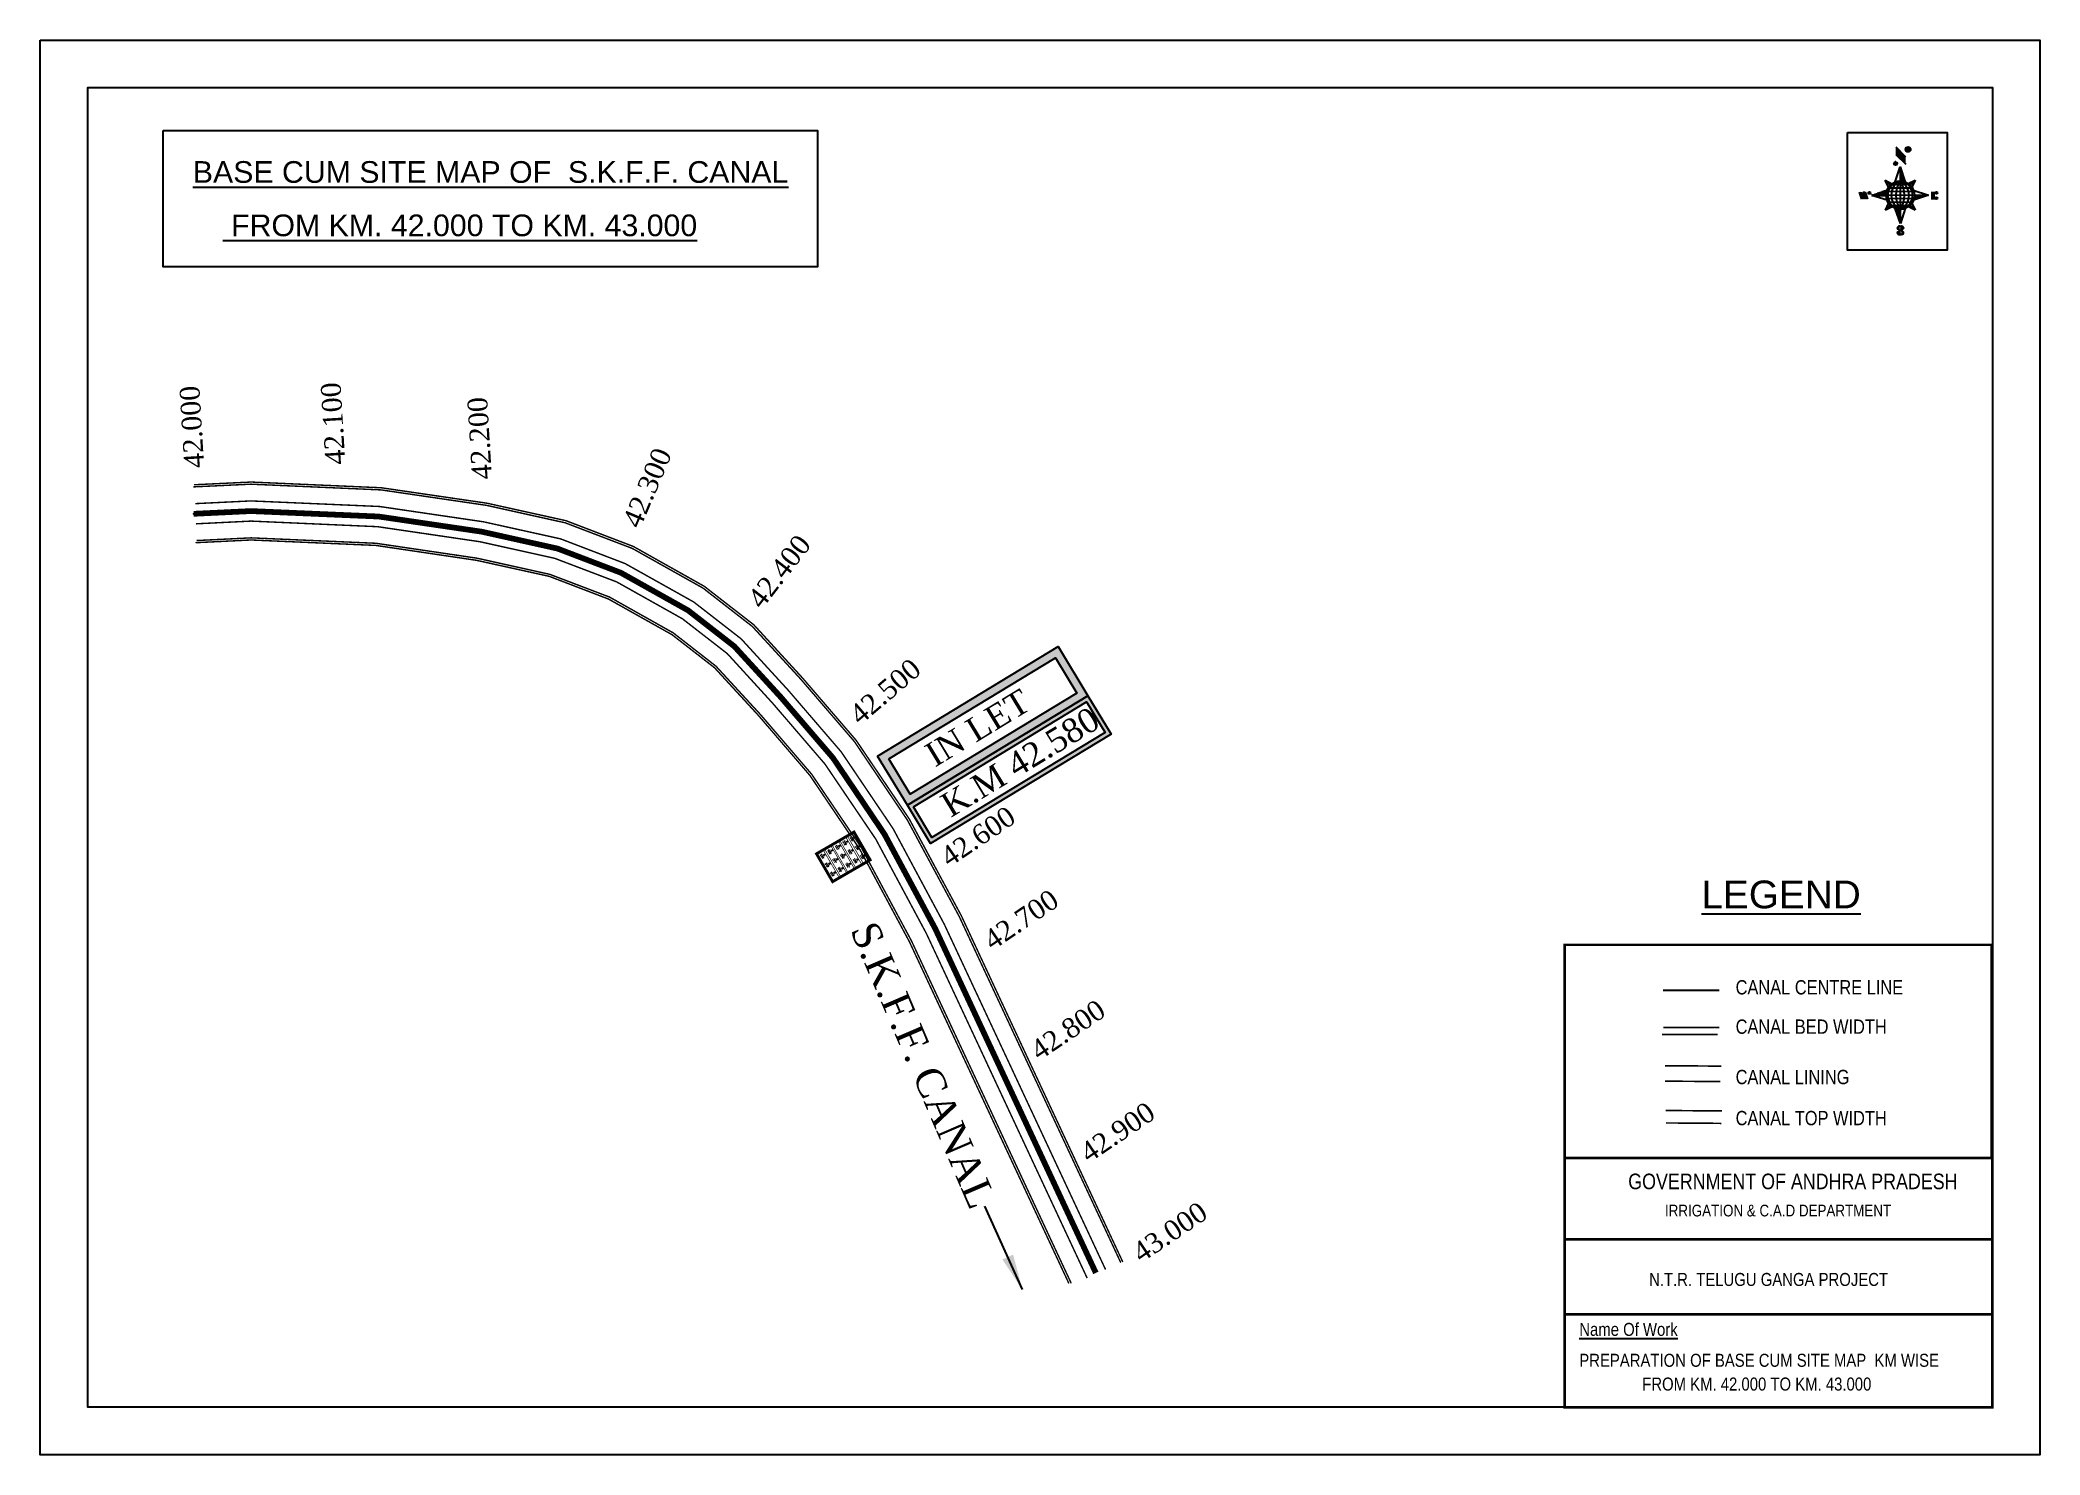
# Model space of a CAD drawing. Header units: inches. Extents: x 19 to 1418, y 10 to 999.
import ezdxf
from ezdxf.enums import TextEntityAlignment as Align

# ---------------------------------------------------------------- set-up
doc = ezdxf.new("R2010")
doc.units = ezdxf.units.IN
doc.header["$MEASUREMENT"] = 0
for name, color, linetype in [('AQUADUCT', 1, 'Continuous'), ('bed with', 5, 'Continuous'), ('BLOCK', 7, 'Continuous'), ('bord', 1, 'Continuous'), ('C LINE COO', 6, 'Continuous'), ('cahnige', 7, 'Continuous'), ('FRAME 025', 7, 'Continuous'), ('lining', 4, 'Continuous'), ('TABLE', 7, 'Continuous'), ('TEXT', 7, 'Continuous'), ('TITLEBLOCK', 7, 'Continuous'), ('top of bund', 1, 'Continuous'), ('V', 6, 'Continuous'), ('ZSTU', 7, 'Continuous')]:
    doc.layers.add(name, color=color, linetype=linetype)
doc.styles.add('5mm', font='times.ttf', dxfattribs={"height": 3})
doc.styles.add('A', font='arial.ttf')
doc.styles.add('ARIALN', font='ARIALN.TTF')
doc.styles.get("Standard").update_dxf_attribs({"font": 'arial.ttf'})
doc.dimstyles.get("Standard").update_dxf_attribs({"dimtxt": 0.18, "dimasz": 0.18, "dimexe": 0.18, "dimexo": 0.0625, "dimgap": 0.09, "dimtad": 0, "dimtih": 1, "dimtoh": 1, "dimdec": 4, "dimzin": 0, "dimdsep": 46, "dimtxsty": 'Standard', "dimcen": 0.09, "dimadec": 0, "dimazin": 0, "dimtfac": 1, "dimtdec": 4, "dimtofl": 0, "dimtmove": 0, "dimatfit": 3, "dimfxl": 1, "dimtolj": 1, "dimtzin": 0, "dimarcsym": 0})
pattern_1 = [(267.297113149, (-8720374.938, 50637915.138), (10.5367255337, -0.497431438), [])]
pattern_2 = [(357.297113149, (-8720374.938, 50637915.138), (0.497431438, 10.5367255337), [])]

# ---------------------------------------------------------------- blocks, each defined once
blk = doc.blocks.new('IN')
at = {"layer": 'ZSTU'}
for points in [[(319839.5, 1602417.4), (319839.6, 1602417.3), (319839.5, 1602417.1), (319839.3, 1602417.3)], [(319846.6, 1602417.4), (319846.8, 1602417.3), (319846.6, 1602417.1), (319846.4, 1602417.3)], [(319853.9, 1602417.4), (319854.1, 1602417.3), (319853.9, 1602417.1), (319853.7, 1602417.3)], [(319839.5, 1602411.6), (319839.6, 1602411.5), (319839.5, 1602411.3), (319839.3, 1602411.5)], [(319839.5, 1602405.5), (319839.6, 1602405.4), (319839.5, 1602405.2), (319839.3, 1602405.4)], [(319839.5, 1602399.3), (319839.6, 1602399.1), (319839.5, 1602398.9), (319839.3, 1602399.1)], [(319846.6, 1602411.6), (319846.8, 1602411.5), (319846.6, 1602411.3), (319846.4, 1602411.5)], [(319846.6, 1602405.5), (319846.8, 1602405.4), (319846.6, 1602405.2), (319846.4, 1602405.4)], [(319846.6, 1602399.3), (319846.8, 1602399.1), (319846.6, 1602398.9), (319846.4, 1602399.1)], [(319853.9, 1602411.6), (319854.1, 1602411.5), (319853.9, 1602411.3), (319853.7, 1602411.5)], [(319853.9, 1602405.5), (319854.1, 1602405.4), (319853.9, 1602405.2), (319853.7, 1602405.4)], [(319853.9, 1602399.3), (319854.1, 1602399.1), (319853.9, 1602398.9), (319853.7, 1602399.1)], [(319839.5, 1602393.2), (319839.6, 1602393), (319839.5, 1602392.8), (319839.3, 1602393)], [(319846.6, 1602393.2), (319846.8, 1602393), (319846.6, 1602392.8), (319846.4, 1602393)], [(319853.9, 1602393.2), (319854.1, 1602393), (319853.9, 1602392.8), (319853.7, 1602393)]]:
    blk.add_hatch(color=4, dxfattribs=at).paths.add_polyline_path(points)
at = {"layer": 'ZSTU', "color": 9, "const_width": 2}
blk.add_lwpolyline([(319836.1, 1602418.7), (319858.6, 1602418.7), (319858.6, 1602388.4), (319836.1, 1602388.4)], close=True, dxfattribs=at)
at = {"layer": 'ZSTU', "color": 8, "const_width": 0.5}
for points in [[(319836.1, 1602413.3), (319858.6, 1602413.3)], [(319836.1, 1602412), (319858.6, 1602412)], [(319836.1, 1602407.2), (319858.6, 1602407.2)], [(319836.1, 1602406.1), (319858.6, 1602406.1)], [(319836.1, 1602400.9), (319858.6, 1602400.9)], [(319836.1, 1602399.9), (319858.6, 1602399.9)], [(319836.1, 1602395), (319858.6, 1602395)], [(319836.1, 1602393.8), (319858.6, 1602393.8)]]:
    blk.add_lwpolyline(points, dxfattribs=at)
at = {"layer": 'ZSTU', "color": 4, "const_width": 0.5}
for points in [[(319839.5, 1602417.1), (319838.5, 1602416.1)], [(319839.5, 1602417.1), (319840.5, 1602416.1)], [(319839.5, 1602414.2), (319839.5, 1602416.7)], [(319846.6, 1602417.1), (319845.6, 1602416.1)], [(319846.6, 1602417.1), (319847.7, 1602416.1)], [(319846.6, 1602414.2), (319846.6, 1602416.7)], [(319853.9, 1602417.1), (319852.9, 1602416.1)], [(319853.9, 1602417.1), (319855, 1602416.1)], [(319853.9, 1602414.2), (319853.9, 1602416.7)], [(319839.5, 1602411.3), (319838.5, 1602410.3)], [(319839.5, 1602405.2), (319838.5, 1602404.2)], [(319839.5, 1602398.9), (319838.5, 1602397.9)], [(319839.5, 1602411.3), (319840.5, 1602410.3)], [(319839.5, 1602408.4), (319839.5, 1602410.9)], [(319839.5, 1602405.2), (319840.5, 1602404.2)], [(319839.5, 1602402.3), (319839.5, 1602404.9)], [(319839.5, 1602398.9), (319840.5, 1602397.9)], [(319839.5, 1602396.1), (319839.5, 1602398.6)], [(319846.6, 1602411.3), (319845.6, 1602410.3)], [(319846.6, 1602405.2), (319845.6, 1602404.2)], [(319846.6, 1602398.9), (319845.6, 1602397.9)], [(319846.6, 1602411.3), (319847.7, 1602410.3)], [(319846.6, 1602405.2), (319847.7, 1602404.2)], [(319846.6, 1602398.9), (319847.7, 1602397.9)], [(319846.6, 1602408.4), (319846.6, 1602410.9)], [(319846.6, 1602402.3), (319846.6, 1602404.9)], [(319846.6, 1602396.1), (319846.6, 1602398.6)], [(319853.9, 1602411.3), (319852.9, 1602410.3)], [(319853.9, 1602405.2), (319852.9, 1602404.2)], [(319853.9, 1602398.9), (319852.9, 1602397.9)], [(319853.9, 1602411.3), (319855, 1602410.3)], [(319853.9, 1602408.4), (319853.9, 1602410.9)], [(319853.9, 1602405.2), (319855, 1602404.2)], [(319853.9, 1602402.3), (319853.9, 1602404.9)], [(319853.9, 1602398.9), (319855, 1602397.9)], [(319853.9, 1602396.1), (319853.9, 1602398.6)], [(319839.5, 1602392.8), (319838.5, 1602391.9)], [(319839.5, 1602392.8), (319840.5, 1602391.8)], [(319839.5, 1602390), (319839.5, 1602392.5)], [(319846.6, 1602392.8), (319845.6, 1602391.9)], [(319846.6, 1602392.8), (319847.7, 1602391.8)], [(319846.6, 1602390), (319846.6, 1602392.5)], [(319853.9, 1602392.8), (319852.9, 1602391.9)], [(319853.9, 1602392.8), (319855, 1602391.8)], [(319853.9, 1602390), (319853.9, 1602392.5)]]:
    blk.add_lwpolyline(points, dxfattribs=at)
at = {"layer": 'ZSTU', "color": 4}
for points in [[(319838.2, 1602415.2), (319838.2, 1602415.8)], [(319838.5, 1602414.2), (319838.5, 1602414.8)], [(319839.5, 1602417.4), (319839.6, 1602417.3), (319839.5, 1602417.1), (319839.3, 1602417.3), (319839.5, 1602417.4)], [(319840, 1602415.2), (319840, 1602415.8)], [(319840.4, 1602414.3), (319840.4, 1602414.9)], [(319840.7, 1602415.3), (319840.7, 1602415.9)], [(319845.4, 1602415.2), (319845.4, 1602415.8)], [(319845.6, 1602414.2), (319845.6, 1602414.8)], [(319845.8, 1602415.2), (319845.8, 1602415.7)], [(319846.6, 1602417.4), (319846.8, 1602417.3), (319846.6, 1602417.1), (319846.4, 1602417.3), (319846.6, 1602417.4)], [(319847.1, 1602415.2), (319847.1, 1602415.8)], [(319847.5, 1602414.3), (319847.5, 1602414.9)], [(319847.8, 1602415.3), (319847.8, 1602415.9)], [(319852.6, 1602415.2), (319852.6, 1602415.8)], [(319852.9, 1602414.2), (319852.9, 1602414.8)], [(319853.1, 1602415.2), (319853.1, 1602415.7)], [(319853.9, 1602417.4), (319854.1, 1602417.3), (319853.9, 1602417.1), (319853.7, 1602417.3), (319853.9, 1602417.4)], [(319854.4, 1602415.2), (319854.4, 1602415.8)], [(319854.8, 1602414.3), (319854.8, 1602414.9)], [(319855.1, 1602415.3), (319855.1, 1602415.9)], [(319838.2, 1602409.4), (319838.2, 1602410)], [(319838.2, 1602403.3), (319838.2, 1602403.9)], [(319838.5, 1602408.4), (319838.5, 1602409)], [(319838.5, 1602402.3), (319838.5, 1602402.9)], [(319838.7, 1602409.4), (319838.7, 1602410)], [(319838.7, 1602403.3), (319838.7, 1602403.9)], [(319839.5, 1602411.6), (319839.6, 1602411.5), (319839.5, 1602411.3), (319839.3, 1602411.5), (319839.5, 1602411.6)], [(319839.5, 1602405.5), (319839.6, 1602405.4), (319839.5, 1602405.2), (319839.3, 1602405.4), (319839.5, 1602405.5)], [(319839.5, 1602399.3), (319839.6, 1602399.1), (319839.5, 1602398.9), (319839.3, 1602399.1), (319839.5, 1602399.3)], [(319840, 1602409.4), (319840, 1602410)], [(319840, 1602403.3), (319840, 1602403.9)], [(319840.4, 1602408.5), (319840.4, 1602409.1)], [(319840.4, 1602402.4), (319840.4, 1602403)], [(319840.7, 1602409.5), (319840.7, 1602410.1)], [(319840.7, 1602403.4), (319840.7, 1602404)], [(319845.4, 1602409.4), (319845.4, 1602410)], [(319845.4, 1602403.3), (319845.4, 1602403.9)], [(319845.6, 1602408.4), (319845.6, 1602409)], [(319845.6, 1602402.3), (319845.6, 1602402.9)], [(319845.8, 1602409.4), (319845.8, 1602410)], [(319845.8, 1602403.3), (319845.8, 1602403.9)], [(319846.6, 1602411.6), (319846.8, 1602411.5), (319846.6, 1602411.3), (319846.4, 1602411.5), (319846.6, 1602411.6)], [(319846.6, 1602405.5), (319846.8, 1602405.4), (319846.6, 1602405.2), (319846.4, 1602405.4), (319846.6, 1602405.5)], [(319846.6, 1602399.3), (319846.8, 1602399.1), (319846.6, 1602398.9), (319846.4, 1602399.1), (319846.6, 1602399.3)], [(319847.1, 1602409.4), (319847.1, 1602410)], [(319847.1, 1602403.3), (319847.1, 1602403.9)], [(319847.5, 1602408.5), (319847.5, 1602409.1)], [(319847.5, 1602402.4), (319847.5, 1602403)], [(319847.8, 1602409.5), (319847.8, 1602410.1)], [(319847.8, 1602403.4), (319847.8, 1602404)], [(319852.6, 1602409.4), (319852.6, 1602410)], [(319852.6, 1602403.3), (319852.6, 1602403.9)], [(319852.9, 1602408.4), (319852.9, 1602409)], [(319852.9, 1602402.3), (319852.9, 1602402.9)], [(319853.1, 1602409.4), (319853.1, 1602410)], [(319853.1, 1602403.3), (319853.1, 1602403.9)], [(319853.9, 1602411.6), (319854.1, 1602411.5), (319853.9, 1602411.3), (319853.7, 1602411.5), (319853.9, 1602411.6)], [(319853.9, 1602405.5), (319854.1, 1602405.4), (319853.9, 1602405.2), (319853.7, 1602405.4), (319853.9, 1602405.5)], [(319853.9, 1602399.3), (319854.1, 1602399.1), (319853.9, 1602398.9), (319853.7, 1602399.1), (319853.9, 1602399.3)], [(319854.4, 1602409.4), (319854.4, 1602410)], [(319854.4, 1602403.3), (319854.4, 1602403.9)], [(319854.8, 1602408.5), (319854.8, 1602409.1)], [(319854.8, 1602402.4), (319854.8, 1602403)], [(319855.1, 1602409.5), (319855.1, 1602410.1)], [(319855.1, 1602403.4), (319855.1, 1602404)], [(319838.2, 1602397), (319838.2, 1602397.6)], [(319838.2, 1602391), (319838.2, 1602391.6)], [(319838.5, 1602396.1), (319838.5, 1602396.7)], [(319838.5, 1602390), (319838.5, 1602390.6)], [(319838.7, 1602397), (319838.7, 1602397.6)], [(319838.7, 1602390.9), (319838.7, 1602391.5)], [(319839.5, 1602393.2), (319839.6, 1602393), (319839.5, 1602392.8), (319839.3, 1602393), (319839.5, 1602393.2)], [(319840, 1602397), (319840, 1602397.6)], [(319840, 1602391), (319840, 1602391.6)], [(319840.4, 1602396.2), (319840.4, 1602396.7)], [(319840.4, 1602390.1), (319840.4, 1602390.7)], [(319840.7, 1602397.1), (319840.7, 1602397.7)], [(319840.7, 1602391.1), (319840.7, 1602391.7)], [(319845.4, 1602397), (319845.4, 1602397.6)], [(319845.4, 1602391), (319845.4, 1602391.6)], [(319845.6, 1602396.1), (319845.6, 1602396.7)], [(319845.6, 1602390), (319845.6, 1602390.6)], [(319845.8, 1602397), (319845.8, 1602397.6)], [(319845.8, 1602390.9), (319845.8, 1602391.5)], [(319846.6, 1602393.2), (319846.8, 1602393), (319846.6, 1602392.8), (319846.4, 1602393), (319846.6, 1602393.2)], [(319847.1, 1602397), (319847.1, 1602397.6)], [(319847.1, 1602391), (319847.1, 1602391.6)], [(319847.5, 1602396.2), (319847.5, 1602396.7)], [(319847.5, 1602390.1), (319847.5, 1602390.7)], [(319847.8, 1602397.1), (319847.8, 1602397.7)], [(319847.8, 1602391.1), (319847.8, 1602391.7)], [(319852.6, 1602397), (319852.6, 1602397.6)], [(319852.6, 1602391), (319852.6, 1602391.6)], [(319852.9, 1602396.1), (319852.9, 1602396.7)], [(319852.9, 1602390), (319852.9, 1602390.6)], [(319853.1, 1602397), (319853.1, 1602397.6)], [(319853.1, 1602390.9), (319853.1, 1602391.5)], [(319853.9, 1602393.2), (319854.1, 1602393), (319853.9, 1602392.8), (319853.7, 1602393), (319853.9, 1602393.2)], [(319854.4, 1602397), (319854.4, 1602397.6)], [(319854.4, 1602391), (319854.4, 1602391.6)], [(319854.8, 1602396.2), (319854.8, 1602396.7)], [(319854.8, 1602390.1), (319854.8, 1602390.7)], [(319855.1, 1602397.1), (319855.1, 1602397.7)], [(319855.1, 1602391.1), (319855.1, 1602391.7)]]:
    blk.add_lwpolyline(points, dxfattribs=at)
blk = doc.blocks.new('*X4')
at = {"color": 0, "linetype": 'Continuous'}
for p, q in [((6321.6, 240.5), (6322.3, 241.2)), ((6321.6, 240.3), (6322.3, 241)), ((6321.6, 240.1), (6322.3, 240.8)), ((6321.6, 239.9), (6322.4, 240.7)), ((6321.6, 239.8), (6322.4, 240.6)), ((6321.6, 239.6), (6322.5, 240.5)), ((6321.6, 239.4), (6322.5, 240.3)), ((6321.6, 239.2), (6322.6, 240.2)), ((6321.7, 239.1), (6322.6, 240.1)), ((6321.8, 240.8), (6322.4, 241.4)), ((6321.8, 239), (6322.7, 240)), ((6321.8, 239), (6322.8, 239.9)), ((6321.9, 238.9), (6322.9, 239.8)), ((6322, 238.8), (6323, 239.7)), ((6322.1, 241.3), (6322.4, 241.6)), ((6322.1, 238.7), (6323.1, 239.6)), ((6322.2, 238.6), (6323.1, 239.6)), ((6322.3, 238.5), (6323.2, 239.5)), ((6322.4, 238.5), (6323.3, 239.4)), ((6322.5, 238.4), (6323.4, 239.3)), ((6322.7, 238.4), (6323.6, 239.3)), ((6322.8, 238.3), (6323.7, 239.2)), ((6322.9, 238.3), (6323.8, 239.1)), ((6323.1, 238.2), (6323.9, 239.1)), ((6323.2, 238.2), (6324, 239)), ((6323.3, 238.2), (6324.2, 239)), ((6323.5, 238.1), (6324.3, 238.9)), ((6323.7, 238.1), (6324.4, 238.9)), ((6323.8, 238.1), (6324.6, 238.8)), ((6324.1, 238.2), (6324.7, 238.8)), ((6324.3, 238.3), (6324.9, 238.8)), ((6324.6, 238.3), (6325.1, 238.8)), ((6324.8, 238.4), (6325.2, 238.8)), ((6325.1, 238.5), (6325.4, 238.8)), ((6325.4, 238.6), (6325.6, 238.8))]:
    blk.add_line(p, q, dxfattribs=at)
blk = doc.blocks.new('*X3')
at = {"color": 0, "linetype": 'Continuous'}
for p, q in [((6324.4, 240.3), (6324.5, 240.4)), ((6324.6, 240.3), (6324.8, 240.5)), ((6324.7, 240.2), (6325, 240.5)), ((6324.8, 240.2), (6325.2, 240.6)), ((6325, 240.1), (6325.5, 240.6)), ((6325.1, 240.1), (6325.6, 240.6)), ((6325.2, 240), (6325.8, 240.6)), ((6325.3, 240), (6326, 240.6)), ((6325.4, 239.9), (6326.1, 240.6)), ((6325.5, 239.8), (6326.2, 240.5)), ((6325.6, 239.8), (6326.3, 240.5)), ((6325.7, 239.7), (6326.5, 240.4)), ((6325.9, 239.6), (6326.6, 240.3)), ((6326, 239.5), (6326.7, 240.3)), ((6326, 239.4), (6326.8, 240.2)), ((6326.1, 239.3), (6327, 240.2)), ((6326.2, 239.3), (6327.1, 240.1)), ((6326.3, 239.2), (6327.1, 240)), ((6326.4, 239.1), (6327.2, 239.9)), ((6326.5, 239), (6327.3, 239.8)), ((6326.5, 238.9), (6327.4, 239.7)), ((6326.6, 238.8), (6327.5, 239.6)), ((6326.7, 238.7), (6327.5, 239.5)), ((6326.8, 238.6), (6327.6, 239.4)), ((6326.8, 238.5), (6327.7, 239.3)), ((6326.8, 236.5), (6327.4, 237)), ((6326.9, 238.3), (6327.8, 239.2)), ((6326.9, 238.2), (6327.9, 239.1)), ((6326.9, 236.8), (6327.6, 237.4)), ((6327, 238.1), (6327.8, 239)), ((6327, 237.9), (6327.8, 238.8)), ((6327, 237.8), (6327.8, 238.6)), ((6327, 237.6), (6327.8, 238.4)), ((6327, 237.4), (6327.8, 238.2)), ((6327, 237.3), (6327.8, 238)), ((6327, 237.1), (6327.8, 237.9))]:
    blk.add_line(p, q, dxfattribs=at)
blk = doc.blocks.new('H')
at = {"layer": 'bord', "extrusion": (0.000427885, 0.004792, 0.999988)}
h = blk.add_hatch(dxfattribs=at)
h.set_pattern_fill('LINE', color=8, scale=84.387686, angle=-2.7029, style=0)
h.set_pattern_definition(pattern_2)
h.paths.add_polyline_path([(-492, 786, -0.090992), (-448, 775), (-486, 912)])
h = blk.add_hatch(dxfattribs=at)
h.set_pattern_fill('LINE', color=8, scale=84.387686, angle=-92.7029, style=0)
h.set_pattern_definition(pattern_1)
h.paths.add_polyline_path([(-625, 665, -0.090992), (-615, 710), (-751, 671)])
h = blk.add_hatch(dxfattribs=at)
h.set_pattern_fill('LINE', color=8, scale=84.387686, angle=-92.7029, style=0)
h.set_pattern_definition(pattern_1)
h.paths.add_polyline_path([(-246, 647), (-372, 653, -0.090992), (-382, 609)])
h = blk.add_hatch(dxfattribs=at)
h.set_pattern_fill('LINE', color=8, scale=84.387686, angle=-2.7029, style=0)
h.set_pattern_definition(pattern_2)
h.paths.add_polyline_path([(-504, 533, -0.090992), (-549, 543), (-510, 406)])
for p, q in [((-516, 1087, -1217), (-432, 994, -1217)), ((-538, 774, -1216), (-487, 906, -1216)), ((-519, 1020, -1217), (-435, 927, -1216)), ((-487, 906, -1216), (-493, 780, -1216)), ((-487, 906, -1216), (-448, 769, -1216)), ((-627, 794, -1216), (-567, 760, -1216)), ((-627, 794, -1216), (-584, 747, -1215)), ((-599, 731, -1215), (-627, 794, -1216)), ((-421, 753, -1216), (-359, 781, -1216)), ((-359, 781, -1216), (-405, 739, -1216)), ((-359, 781, -1216), (-392, 721, -1215)), ((-865, 701, -1215), (-847, 638, -1215)), ((-847, 700, -1215), (-829, 637, -1215)), ((-829, 699, -1215), (-811, 636, -1215)), ((-829, 699, -1215), (-811, 698, -1215)), ((-811, 698, -1215), (-794, 635, -1215)), ((-752, 665, -1215), (-615, 704, -1215)), ((-752, 665, -1215), (-625, 659, -1215)), ((-619, 614, -1215), (-752, 665, -1215)), ((-639, 526, -1214), (-606, 585, -1215)), ((-639, 526, -1214), (-593, 568, -1215)), ((-577, 553, -1215), (-639, 526, -1214)), ((-371, 513, -1214), (-431, 546, -1215)), ((-371, 513, -1214), (-414, 560, -1215)), ((-399, 576, -1215), (-371, 513, -1214)), ((-246, 641, -1215), (-383, 603, -1215)), ((-379, 693, -1215), (-246, 641, -1215)), ((-373, 647, -1215), (-246, 641, -1215)), ((-213, 669, -1215), (-217, 601, -1215)), ((-197, 600, -1215), (-194, 668, -1215)), ((-511, 400, -1214), (-549, 537, -1214)), ((-460, 533, -1215), (-511, 400, -1214)), ((-505, 527, -1214), (-511, 400, -1214))]:
    blk.add_line(p, q, dxfattribs=at)
at = {"layer": 'bord', "color": 8, "linetype": 'ByBlock', "extrusion": (0.000427885, 0.004792, 0.999988)}
for p, q in [((-386, 711, -1215), (-605, 722, -1215)), ((-411, 744, -1216), (-578, 752, -1216)), ((-493, 780, -1216), (-505, 527, -1214)), ((-373, 647, -1215), (-625, 659, -1215)), ((-378, 616, -1215), (-623, 628, -1215)), ((-375, 679, -1215), (-620, 691, -1215)), ((-392, 585, -1215), (-611, 595, -1215)), ((-420, 555, -1215), (-587, 562, -1215))]:
    blk.add_line(p, q, dxfattribs=at)
at = {"layer": 'bord', "extrusion": (0.000427885, 0.004792, 0.999988), "elevation": -1212}
for points, const_width in [([(-522, 960), (-516, 1093)], 1.61), ([(-434, 933), (-428, 1066)], 1.61), ([(-870, 707), (-846, 706)], 0.642), ([(-829, 643), (-855, 644)], 0.642), ([(-829, 643), (-821, 678)], 0.642), ([(-811, 642), (-784, 641)], 0.642), ([(-793, 641), (-782, 694)], 0.642), ([(-177, 605), (-226, 607)], 0.706), ([(-223, 676), (-174, 673)], 0.706), ([(-195, 645), (-185, 644)], 0.706)]:
    blk.add_lwpolyline(points, dxfattribs=dict(at, const_width=const_width))
for points, const_width in [([(-414, 1073, 1), (-398, 1058, 1)], 22.3), ([(-530, 950, 1), (-520, 939, 1)], 14.8), ([(-776, 697, 1), (-769, 690, 1)], 8.9), ([(-180, 618, 1), (-173, 611, 1)], 9.79), ([(-178, 667, 1), (-171, 660, 1)], 9.79), ([(-490, 362, 1), (-498, 369, 1)], 11.1), ([(-525, 322, 1), (-533, 329, 1)], 11.1)]:
    blk.add_lwpolyline(points, format="xyb", close=True, dxfattribs=dict(at, const_width=const_width))
for points in [[(-537, 317), (-531, 310), (-520, 307), (-505, 307), (-494, 310), (-486, 318), (-487, 326), (-491, 333), (-494, 336), (-503, 341), (-522, 347), (-530, 352), (-534, 355), (-537, 363), (-537, 373), (-530, 381), (-520, 384), (-504, 384), (-493, 380), (-487, 373)], [(-522, 348), (-526, 354), (-528, 361), (-528, 371), (-526, 375), (-521, 381), (-515, 384)], [(-505, 307), (-499, 312), (-497, 319), (-497, 327), (-501, 335), (-509, 343)]]:
    blk.add_lwpolyline(points, dxfattribs=at)
at = {"layer": 'bord', "extrusion": (0.000427885, 0.004792, 0.999988)}
for centre, radius in [((-406, 1065, -1212), 22.3), ((-525, 944, -1212), 14.8), ((-498, 659, -1212), 127), ((-773, 694, -1212), 8.9), ((-177, 615, -1212), 9.79), ((-174, 663, -1212), 9.79), ((-494, 365, -1212), 11.1), ((-529, 325, -1212), 11.1)]:
    blk.add_circle(centre, radius, dxfattribs=at)
at = {"layer": 'bord', "color": 8, "linetype": 'ByBlock', "extrusion": (0.000427885, 0.004792, 0.999988)}
for centre, radius, start, end in [((-482, 658, -1212), 128, 94.9254, 259.6691), ((-437, 656, -1212), 141, 113.2864, 241.308), ((-316, 651, -1212), 222, 142.5892, 212.0053), ((-560, 662, -1212), 141, 293.2864, 61.308), ((-681, 668, -1212), 222, 322.5892, 32.0053), ((-515, 660, -1212), 128, 274.9254, 79.6691)]:
    blk.add_arc(centre, radius, start, end, dxfattribs=at)
at = {"layer": 'bord', "extrusion": (0.000427885, 0.004792, 0.999988)}
for points in [[(-516, 1093, -1212), (-431, 1000, -1212), (-519, 1026, -1212), (-434, 933, -1212)], [(-864, 707, -1212), (-846, 706, -1212), (-846, 644, -1212), (-829, 643, -1212)], [(-829, 705, -1212), (-811, 704, -1212), (-811, 642, -1212), (-793, 641, -1212)], [(-193, 674, -1212), (-197, 606, -1212), (-213, 675, -1212), (-216, 607, -1212)]]:
    blk.add_solid(points, dxfattribs=at)
at = {"layer": 'bord', "extrusion": (0.000427885, 0.004792, 0.999988), "xscale": 7.977342409717546, "yscale": 7.977342408231451, "zscale": 7.977342408476333, "rotation": 138.0840426661453}
for name, p in [('*X3', (38301, -31929, -1212)), ('*X4', (38314, -31951, -1212))]:
    blk.add_blockref(name, p, dxfattribs=at)
blk = doc.blocks.new('KKKK')
at = {"layer": 'cahnige', "color": 1, "style": '5mm'}
blk.add_text('S.K.F.F. CANAL', height=20, rotation=19.1758, dxfattribs=at).set_placement((317677.4, 1602113.8))
at = {"layer": 'ZSTU', "color": 1}
blk.add_leader([(317936.6, 1602216.4), (317876.5, 1602194.2)], dimstyle='Standard', override={"dimasz": 25, "dimgap": 0.09, "dimtad": 0}, dxfattribs=at)

msp = doc.modelspace()

# ---------------------------------------------------------------- hatches: boundary and pattern name
at = {"layer": 'C LINE COO'}
h = msp.add_hatch(color=135, dxfattribs=at)
h.set_gradient(color1=(141, 177, 78), color2=(107, 135, 59), one_color=1, tint=0.38)
h.paths.add_polyline_path([(612.7, 496.4), (729.2, 567), (744.1, 542.4), (627.6, 471.8)], flags=16)
h.paths.add_polyline_path([(604.9, 498.4), (731.1, 574.9), (751.9, 540.5), (625.7, 464)])
h = msp.add_hatch(color=200, dxfattribs=at)
h.paths.add_polyline_path([(629.9, 462.9), (750.9, 536.3), (763.9, 514.8), (642.9, 441.4)], flags=16)
h.paths.add_polyline_path([(625.7, 464), (751.9, 540.5), (768.1, 513.8), (641.9, 437.3)])

# ---------------------------------------------------------------- linework, layer by layer
at = {"linetype": 'ByBlock'}
for points in [[(19.3, 998.8), (1417.6, 998.8), (1417.6, 10), (19.3, 10)], [(1384.3, 43.3), (52.6, 43.3), (52.6, 965.5), (1384.3, 965.5)]]:
    msp.add_lwpolyline(points, close=True, dxfattribs=at)
at = {"linetype": 'ByBlock', "elevation": -0.1}
msp.add_lwpolyline([(1283.1, 934.1), (1352.6, 934.1), (1352.6, 851.9), (1283.1, 851.9)], close=True, dxfattribs=at)
at = {"layer": 'bed with'}
for points, const_width in [([(764.3, 139.5), (651.5, 380.9), (615.7, 447.7), (579.4, 501.4), (542.4, 544.4), (509.5, 580.3), (476.3, 606.1), (428.4, 632.9), (383.2, 650.2), (329.4, 662.1), (256.7, 672.8), (166.8, 676.7), (127.8, 674.8)], 1), ([(751.4, 133.6), (638.9, 374.6), (603.6, 440.4), (568.1, 492.8), (531.8, 535), (499.9, 569.9), (468.5, 594.3), (422.5, 620.1), (379.1, 636.6), (326.8, 648.2), (255.3, 658.7), (166.9, 662.6), (128.3, 660.7)], 1), ([(1193.5, 308.7), (1190, 308.8), (1154.3, 308.7)], 1.11), ([(1192.2, 303.8), (1190, 303.9), (1153.6, 303.8), (1153.3, 303.8)], 1.11)]:
    msp.add_lwpolyline(points, dxfattribs=dict(at, const_width=const_width))
at = {"layer": 'BLOCK', "color": 4}
for p in [(126.9, 667.7), (225, 667.1), (325, 655.6), (423.1, 627.4), (504.7, 575.1), (570.8, 500.5), (624.2, 417), (654.7, 357.5), (691, 279.8), (725.3, 206.2)]:
    msp.add_point(p, dxfattribs=at)
at = {"layer": 'C LINE COO', "const_width": 4}
msp.add_lwpolyline([(757.5, 137.2), (645.2, 377.8), (609.6, 444), (573.7, 497.1), (537.1, 539.7), (504.7, 575.1), (472.4, 600.2), (425.4, 626.5), (381.1, 643.4), (328.1, 655.2), (256, 665.8), (166.8, 669.6), (126.7, 667.7)], dxfattribs=at)
at = {"layer": 'C LINE COO', "color": 105}
for points in [[(604.9, 498.4), (731.1, 574.9), (751.9, 540.5), (625.7, 464)], [(612.7, 496.4), (729.2, 567), (744.1, 542.4), (627.6, 471.8)]]:
    msp.add_lwpolyline(points, close=True, dxfattribs=at)
at = {"layer": 'C LINE COO'}
msp.add_point((609.6, 444), dxfattribs=at)
at = {"layer": 'FRAME 025', "lineweight": -3, "const_width": 1.82}
for points in [[(1085.3, 366.5), (1383.9, 366.5), (1383.9, 217.6), (1085.3, 217.6)], [(1085.3, 217.6), (1384.3, 217.6), (1384.3, 43.3), (1085.3, 43.3)]]:
    msp.add_lwpolyline(points, close=True, dxfattribs=at)
for points in [[(1085.3, 160.6), (1384.3, 160.6)], [(1085.3, 108.3), (1384.3, 108.3)], [(1085.3, 43.3), (1384.3, 43.3)]]:
    msp.add_lwpolyline(points, dxfattribs=at)
at = {"layer": 'lining'}
for points, const_width in [([(774.9, 144.4), (662, 386.2), (625.7, 453.7), (588.7, 508.5), (551.1, 552.2), (517.4, 588.9), (482.8, 615.8), (433.4, 643.5), (386.5, 661.4), (331.5, 673.6), (257.8, 684.4), (166.8, 688.4), (126.4, 686.5)], 1), ([(740.3, 129.9), (628.5, 369.4), (593.6, 434.3), (558.8, 485.7), (523.1, 527.3), (491.9, 561.2), (462, 584.5), (417.5, 609.5), (375.7, 625.4), (324.7, 636.7), (254.2, 647.1), (166.9, 650.9), (128.7, 649)], 1), ([(1155.4, 282), (1182.8, 281.8), (1194.7, 281.7)], 1.11), ([(1155.4, 271.2), (1185.2, 271), (1194.1, 270.9)], 1.11)]:
    msp.add_lwpolyline(points, dxfattribs=dict(at, const_width=const_width))
at = {"layer": 'top of bund', "color": 1, "const_width": 1}
for points in [[(776.3, 144.9), (663.4, 386.9), (627, 454.5), (589.9, 509.4), (552.2, 553.2), (518.5, 590), (483.6, 617.1), (434.1, 644.9), (387, 662.9), (331.8, 675.1), (257.9, 685.9), (166.8, 689.9), (126.9, 688)], [(738.6, 129.9), (627.1, 368.7), (592.3, 433.5), (557.6, 484.8), (522, 526.3), (490.9, 560.1), (461.2, 583.2), (416.8, 608.1), (375.3, 624), (324.4, 635.2), (254.1, 645.6), (166.9, 649.4), (128, 647.5)]]:
    msp.add_lwpolyline(points, dxfattribs=at)
at = {"layer": 'top of bund', "const_width": 1.11}
for points in [[(1156, 250.7), (1183.3, 250.5), (1195.3, 250.4)], [(1194.8, 241.7), (1186.1, 241.8), (1156.2, 242)]]:
    msp.add_lwpolyline(points, dxfattribs=at)
at = {"layer": 'V', "color": 6, "const_width": 0.254}
msp.add_lwpolyline([(1193.3, 334.9), (1190.4, 335), (1154.2, 334.9)], dxfattribs=at)
at = {"layer": 'V', "color": 6}
msp.add_lwpolyline([(1154.2, 334.9), (1193.3, 334.9)], dxfattribs=at)
at = {"layer": 'ZSTU'}
msp.add_lwpolyline([(105.4, 935.5), (562.8, 935.5), (562.8, 840.2), (105.4, 840.2)], close=True, dxfattribs=at)
at = {"layer": 'ZSTU', "color": 200}
for points in [[(625.7, 464), (751.9, 540.5), (768.1, 513.8), (641.9, 437.3)], [(629.9, 462.9), (750.9, 536.3), (763.9, 514.8), (642.9, 441.4)]]:
    msp.add_lwpolyline(points, close=True, dxfattribs=at)

# ---------------------------------------------------------------- block references
at = {"layer": 'AQUADUCT', "color": 1, "xscale": 0.07807340295334138, "yscale": 0.07807340286672115, "zscale": 0.07807340292724047, "rotation": 3.078330652974644}
msp.add_blockref('H', (1361.5, 841.5, 94.8), dxfattribs=at)
at = {"layer": 'ZSTU'}
for name, p, rotation in [('IN', (-1546106.3, -526599.6), 300.1044959639906), ('KKKK', (-1619970.6, 204056.5), 274.0518367097279)]:
    msp.add_blockref(name, p, dxfattribs=dict(at, rotation=rotation))

# ---------------------------------------------------------------- texts
at = {"layer": 'cahnige', "style": '5mm'}
for s, rotation, p in [('42.000', 93.4841, (134.1, 700)), ('42.100', 93.4841, (232.8, 702.4)), ('42.200', 93.4841, (335.3, 692.1)), ('42.300', 66.9542, (438.8, 656.7)), ('42.400', 52.2681, (523.9, 600.4)), ('42.500', 40.5665, (592.7, 519.6)), ('42.600', 34.1503, (655, 420.4)), ('42.700', 34.1503, (685.2, 362.2)), ('42.800', 34.1503, (717.9, 285.2)), ('42.900', 34.1503, (752.6, 213.7)), ('43.000', 34.1503, (789.2, 143.9))]:
    msp.add_text(s, height=13.88, rotation=rotation, dxfattribs=at).set_placement(p)
at = {"layer": 'TABLE', "extrusion": (0.000201441, 0.004807, 0.999988), "style": 'A'}
msp.add_text('%%ULEGEND', height=19.4, rotation=359.9999, dxfattribs=at).set_placement((1236.6, 401.7, 2.2), align=Align.MIDDLE)
at = {"layer": 'TEXT', "color": 6}
for s, p in [('%%UBASE CUM SITE MAP OF  S.K.F.F. CANAL', (126.1, 899)), ('%%U FROM KM. 42.000 TO KM. 43.000', (147, 861.7))]:
    msp.add_text(s, height=15.155, dxfattribs=at).set_placement(p)
at = {"layer": 'TITLEBLOCK', "extrusion": (0.000201441, 0.004807, 0.999988), "style": 'ARIALN'}
for s, height, p in [('CANAL CENTRE LINE', 10.003, (1204.8, 331.8, 1.8)), ('CANAL BED WIDTH', 10.003, (1204.8, 304.3, 1.7)), ('CANAL LINING', 10.003, (1204.8, 269.1, 1.5)), ('CANAL TOP WIDTH', 10.003, (1204.8, 240.4, 1.4)), ('GOVERNMENT OF ANDHRA PRADESH ', 10.9, (1129.7, 195.7, -0.3)), ('IRRIGATION & C.A.D DEPARTMENT', 8.175, (1155.4, 176.7, -0.3)), ('N.T.R. TELUGU GANGA PROJECT', 9.084, (1144.3, 128.1, -0.2)), ('%%UName Of Work', 9.084, (1095.5, 93.2, -0.4)), ('PREPARATION OF BASE CUM SITE MAP  KM WISE', 9.084, (1095.5, 71.6, -0.5))]:
    msp.add_text(s, height=height, rotation=359.9999, dxfattribs=at).set_placement(p)
at = {"layer": 'TITLEBLOCK', "style": 'ARIALN'}
msp.add_text(' FROM KM. 42.000 TO KM. 43.000', height=9.084, rotation=359.9999, dxfattribs=at).set_placement((1136.6, 55))
at = {"layer": 'ZSTU', "style": '5mm'}
for s, p in [('IN LET', (645, 490.3)), ('K.M 42.580', (656, 455.1))]:
    msp.add_text(s, height=16.84, rotation=31.2208, dxfattribs=at).set_placement(p)

doc.saveas('drawing.dxf')
